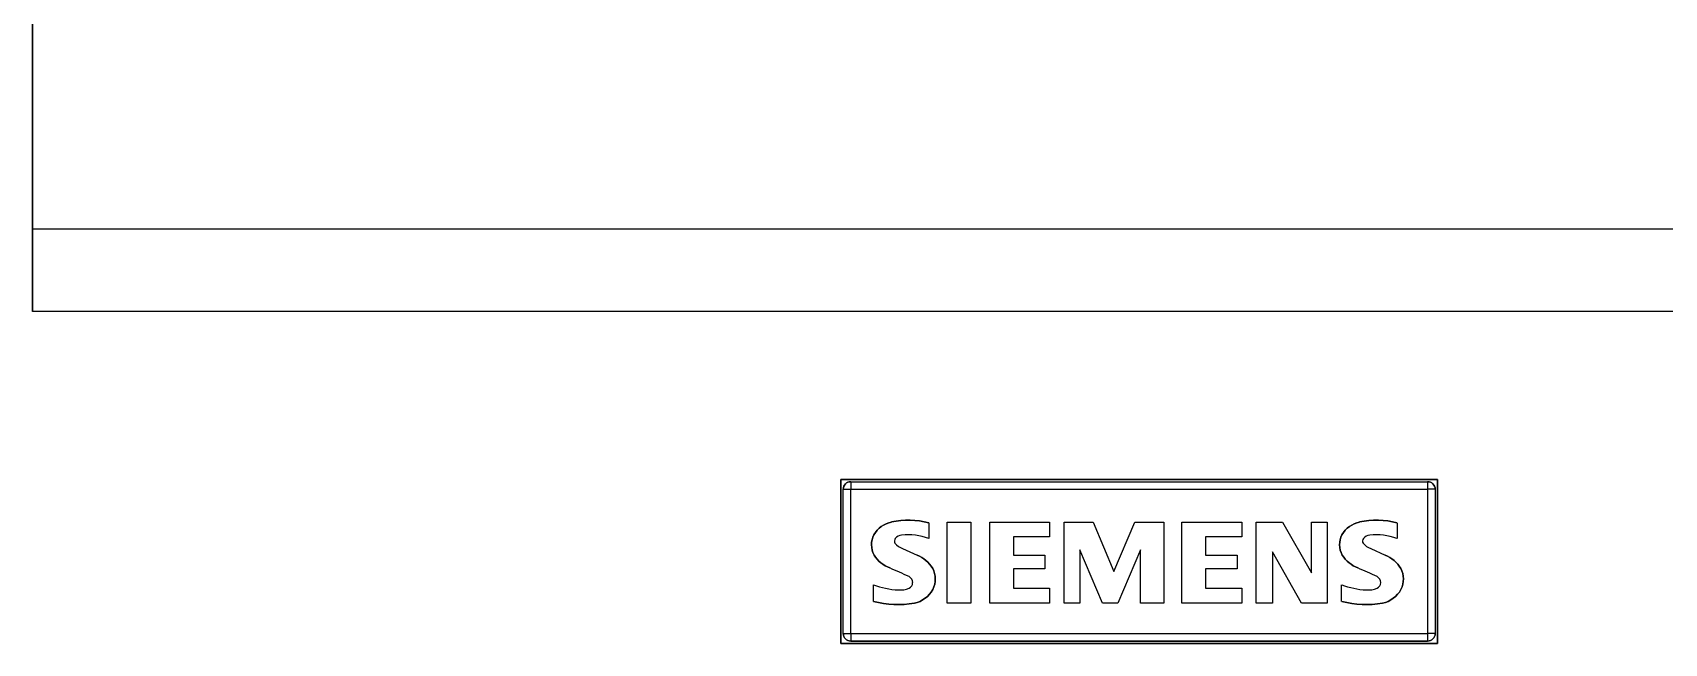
# Model space of a CAD drawing. Header units: inches. Extents: x 0 to 92454, y -34894 to 11.
# Drawn here: x 2.427 to 5.249, y 3.577 to 4.633 of the extents above; entities that cross this region are included whole.
import ezdxf

# ---------------------------------------------------------------- set-up
doc = ezdxf.new("R2010")
doc.units = ezdxf.units.IN
doc.header["$MEASUREMENT"] = 0

# ---------------------------------------------------------------- blocks, each defined once
blk = doc.blocks.new('2023_07_21_11_46_31_0481')
at = {"color": 7}
for p, q in [((61.65, 105.427, 152), (61.65, 164.123, 152)), ((61.65, 160.497, 148), (61.65, 109.053, 148)), ((61.65, 109.053, 148), (169.78, 109.053, 148)), ((169.641, 105.427, 152), (61.65, 105.427, 152)), ((97.15, 90.85, 152), (97.15, 98.05, 152)), ((97.15, 98.05, 152), (123.35, 98.05, 152)), ((97.15, 98.05, 150.6), (97.15, 90.85, 150.6)), ((123.35, 98.05, 150.6), (97.15, 98.05, 150.6)), ((97.25, 97.617, 151.433), (97.25, 97.617, 150.6)), ((97.25, 91.283, 151.433), (97.25, 97.617, 151.433)), ((97.25, 91.283, 150.6), (97.25, 97.617, 150.6)), ((97.583, 97.95, 151.433), (122.917, 97.95, 151.433)), ((97.583, 97.95, 151.433), (97.583, 97.95, 150.6)), ((97.583, 97.95, 150.6), (122.917, 97.95, 150.6)), ((97.583, 97.617, 151.767), (122.917, 97.617, 151.767)), ((97.583, 91.283, 151.767), (97.583, 97.617, 151.767)), ((97.583, 97.617, 151.767), (122.917, 97.617, 151.767)), ((97.583, 91.283, 151.767), (97.583, 97.617, 151.767)), ((122.917, 97.95, 151.433), (122.917, 97.95, 150.6)), ((122.917, 97.617, 151.767), (122.917, 91.283, 151.767)), ((122.917, 97.617, 151.767), (122.917, 91.283, 151.767)), ((123.25, 97.617, 151.433), (123.25, 91.283, 151.433)), ((123.25, 97.617, 151.433), (123.25, 97.617, 150.6)), ((123.25, 97.617, 150.6), (123.25, 91.283, 150.6)), ((123.35, 98.05, 152), (123.35, 90.85, 152)), ((123.35, 90.85, 150.6), (123.35, 98.05, 150.6)), ((99.37, 96.179, 151.767), (99.37, 96.179, 152.267)), ((99.37, 96.179, 151.767), (99.37, 96.179, 152.267)), ((101.014, 96.14, 151.767), (101.014, 96.14, 152.267)), ((101.014, 96.14, 152.267), (101.014, 95.459, 152.267)), ((101.014, 96.14, 151.767), (101.014, 95.459, 151.767)), ((101.817, 92.617, 152.267), (101.817, 96.166, 152.267)), ((101.817, 96.166, 152.267), (102.853, 96.166, 152.267)), ((101.817, 92.617, 151.767), (101.817, 96.166, 151.767)), ((101.817, 96.166, 151.767), (102.853, 96.166, 151.767)), ((102.853, 96.166, 152.267), (102.853, 92.617, 152.267)), ((102.853, 96.166, 151.767), (102.853, 92.617, 151.767)), ((103.69, 96.166, 152.267), (106.313, 96.166, 152.267)), ((103.69, 92.617, 152.267), (103.69, 96.166, 152.267)), ((103.69, 96.166, 151.767), (106.313, 96.166, 151.767)), ((103.69, 92.617, 151.767), (103.69, 96.166, 151.767)), ((106.313, 96.166, 152.267), (106.313, 95.531, 152.267)), ((106.313, 96.166, 151.767), (106.313, 95.531, 151.767)), ((106.95, 92.617, 152.267), (106.95, 96.166, 152.267)), ((106.95, 96.166, 152.267), (108.233, 96.166, 152.267)), ((106.95, 92.617, 151.767), (106.95, 96.166, 151.767)), ((106.95, 96.166, 151.767), (108.233, 96.166, 151.767)), ((108.233, 96.166, 152.267), (109.144, 94.003, 152.267)), ((108.233, 96.166, 151.767), (109.144, 94.003, 151.767)), ((109.144, 94.003, 152.267), (110.062, 96.166, 152.267)), ((109.144, 94.003, 151.767), (110.062, 96.166, 151.767)), ((110.062, 96.166, 152.267), (111.335, 96.166, 152.267)), ((110.062, 96.166, 151.767), (111.335, 96.166, 151.767)), ((111.335, 96.166, 152.267), (111.335, 92.617, 152.267)), ((111.335, 96.166, 151.767), (111.335, 92.617, 151.767)), ((112.13, 96.166, 152.267), (114.753, 96.166, 152.267)), ((112.13, 92.617, 152.267), (112.13, 96.166, 152.267)), ((112.13, 96.166, 151.767), (114.753, 96.166, 151.767)), ((112.13, 92.617, 151.767), (112.13, 96.166, 151.767)), ((114.753, 96.166, 152.267), (114.753, 95.531, 152.267)), ((114.753, 96.166, 151.767), (114.753, 95.531, 151.767)), ((115.39, 92.617, 152.267), (115.39, 96.166, 152.267)), ((115.39, 96.166, 152.267), (116.542, 96.166, 152.267)), ((115.39, 92.617, 151.767), (115.39, 96.166, 151.767)), ((115.39, 96.166, 151.767), (116.542, 96.166, 151.767)), ((116.542, 96.166, 152.267), (117.818, 93.944, 152.267)), ((116.542, 96.166, 151.767), (117.818, 93.944, 151.767)), ((117.818, 96.166, 152.267), (118.502, 96.166, 152.267)), ((117.818, 93.944, 152.267), (117.818, 96.166, 152.267)), ((117.818, 93.944, 151.767), (117.818, 96.166, 151.767)), ((117.818, 96.166, 151.767), (118.502, 96.166, 151.767)), ((118.502, 96.166, 152.267), (118.502, 92.617, 152.267)), ((118.502, 96.166, 151.767), (118.502, 92.617, 151.767)), ((119.93, 96.179, 151.767), (119.93, 96.179, 152.267)), ((119.93, 96.179, 151.767), (119.93, 96.179, 152.267)), ((121.574, 96.14, 151.767), (121.574, 96.14, 152.267)), ((121.574, 96.14, 152.267), (121.574, 95.459, 152.267)), ((121.574, 96.14, 151.767), (121.574, 95.459, 151.767)), ((98.596, 95.618, 151.767), (98.596, 95.618, 152.267)), ((98.596, 95.618, 151.767), (98.596, 95.618, 152.267)), ((99.538, 95.459, 151.767), (99.538, 95.459, 152.267)), ((99.538, 95.459, 151.767), (99.538, 95.459, 152.267)), ((99.815, 95.6, 151.767), (99.815, 95.6, 152.267)), ((99.815, 95.6, 151.767), (99.815, 95.6, 152.267)), ((101.014, 95.459, 151.767), (101.014, 95.459, 152.267)), ((104.726, 95.531, 152.267), (104.726, 94.723, 152.267)), ((106.313, 95.531, 152.267), (104.726, 95.531, 152.267)), ((106.313, 95.531, 151.767), (104.726, 95.531, 151.767)), ((104.726, 95.531, 151.767), (104.726, 94.723, 151.767)), ((113.166, 95.531, 152.267), (113.166, 94.723, 152.267)), ((114.753, 95.531, 152.267), (113.166, 95.531, 152.267)), ((114.753, 95.531, 151.767), (113.166, 95.531, 151.767)), ((113.166, 95.531, 151.767), (113.166, 94.723, 151.767)), ((119.156, 95.618, 151.767), (119.156, 95.618, 152.267)), ((119.156, 95.618, 151.767), (119.156, 95.618, 152.267)), ((120.098, 95.459, 151.767), (120.098, 95.459, 152.267)), ((120.098, 95.459, 151.767), (120.098, 95.459, 152.267)), ((120.375, 95.6, 151.767), (120.375, 95.6, 152.267)), ((120.375, 95.6, 151.767), (120.375, 95.6, 152.267)), ((121.574, 95.459, 151.767), (121.574, 95.459, 152.267)), ((98.606, 94.728, 151.767), (98.606, 94.728, 152.267)), ((98.606, 94.728, 151.767), (98.606, 94.728, 152.267)), ((99.522, 95.243, 151.767), (99.522, 95.243, 152.267)), ((99.522, 95.243, 151.767), (99.522, 95.243, 152.267)), ((99.859, 95.011, 151.767), (99.859, 95.011, 152.267)), ((99.859, 95.011, 152.267), (100.497, 94.723, 152.267)), ((99.859, 95.011, 151.767), (100.497, 94.723, 151.767)), ((100.497, 94.723, 151.767), (100.497, 94.723, 152.267)), ((104.726, 94.723, 152.267), (106.113, 94.723, 152.267)), ((104.726, 94.723, 151.767), (106.113, 94.723, 151.767)), ((106.113, 94.723, 152.267), (106.113, 94.116, 152.267)), ((106.113, 94.723, 151.767), (106.113, 94.116, 151.767)), ((107.642, 94.955, 152.267), (107.642, 92.617, 152.267)), ((108.632, 92.617, 152.267), (107.642, 94.955, 152.267)), ((108.632, 92.617, 151.767), (107.642, 94.955, 151.767)), ((107.642, 94.955, 151.767), (107.642, 92.617, 151.767)), ((110.304, 94.962, 152.267), (109.306, 92.617, 152.267)), ((110.304, 94.962, 151.767), (109.306, 92.617, 151.767)), ((110.304, 92.617, 152.267), (110.304, 94.962, 152.267)), ((110.304, 92.617, 151.767), (110.304, 94.962, 151.767)), ((113.166, 94.723, 152.267), (114.553, 94.723, 152.267)), ((113.166, 94.723, 151.767), (114.553, 94.723, 151.767)), ((114.553, 94.723, 152.267), (114.553, 94.116, 152.267)), ((114.553, 94.723, 151.767), (114.553, 94.116, 151.767)), ((116.113, 94.867, 152.267), (116.113, 92.617, 152.267)), ((117.386, 92.617, 152.267), (116.113, 94.867, 152.267)), ((117.386, 92.617, 151.767), (116.113, 94.867, 151.767)), ((116.113, 94.867, 151.767), (116.113, 92.617, 151.767)), ((119.166, 94.728, 151.767), (119.166, 94.728, 152.267)), ((119.166, 94.728, 151.767), (119.166, 94.728, 152.267)), ((120.082, 95.243, 151.767), (120.082, 95.243, 152.267)), ((120.082, 95.243, 151.767), (120.082, 95.243, 152.267)), ((120.419, 95.011, 151.767), (120.419, 95.011, 152.267)), ((120.419, 95.011, 152.267), (121.057, 94.723, 152.267)), ((120.419, 95.011, 151.767), (121.057, 94.723, 151.767)), ((121.057, 94.723, 151.767), (121.057, 94.723, 152.267)), ((99.296, 94.16, 151.767), (99.296, 94.16, 152.267)), ((99.296, 94.16, 151.767), (99.296, 94.16, 152.267)), ((101.181, 94.142, 151.767), (101.181, 94.142, 152.267)), ((101.181, 94.142, 151.767), (101.181, 94.142, 152.267)), ((104.726, 94.116, 152.267), (104.726, 93.28, 152.267)), ((106.113, 94.116, 152.267), (104.726, 94.116, 152.267)), ((106.113, 94.116, 151.767), (104.726, 94.116, 151.767)), ((104.726, 94.116, 151.767), (104.726, 93.28, 151.767)), ((113.166, 94.116, 152.267), (113.166, 93.28, 152.267)), ((114.553, 94.116, 152.267), (113.166, 94.116, 152.267)), ((114.553, 94.116, 151.767), (113.166, 94.116, 151.767)), ((113.166, 94.116, 151.767), (113.166, 93.28, 151.767)), ((119.856, 94.16, 151.767), (119.856, 94.16, 152.267)), ((119.856, 94.16, 151.767), (119.856, 94.16, 152.267)), ((121.741, 94.142, 151.767), (121.741, 94.142, 152.267)), ((121.741, 94.142, 151.767), (121.741, 94.142, 152.267)), ((98.583, 93.424, 151.767), (98.583, 93.424, 152.267)), ((98.583, 92.694, 152.267), (98.583, 93.424, 152.267)), ((98.583, 92.694, 151.767), (98.583, 93.424, 151.767)), ((99.664, 93.195, 151.767), (99.664, 93.195, 152.267)), ((99.664, 93.195, 151.767), (99.664, 93.195, 152.267)), ((100.142, 93.779, 151.767), (100.142, 93.779, 152.267)), ((100.142, 93.779, 151.767), (100.142, 93.779, 152.267)), ((100.142, 93.275, 151.767), (100.142, 93.275, 152.267)), ((100.142, 93.275, 151.767), (100.142, 93.275, 152.267)), ((100.301, 93.517, 151.767), (100.301, 93.517, 152.267)), ((100.301, 93.517, 151.767), (100.301, 93.517, 152.267)), ((101.189, 93.216, 151.767), (101.189, 93.216, 152.267)), ((101.189, 93.216, 151.767), (101.189, 93.216, 152.267)), ((104.726, 93.28, 152.267), (106.313, 93.28, 152.267)), ((104.726, 93.28, 151.767), (106.313, 93.28, 151.767)), ((106.313, 93.28, 152.267), (106.313, 92.617, 152.267)), ((106.313, 93.28, 151.767), (106.313, 92.617, 151.767)), ((113.166, 93.28, 152.267), (114.753, 93.28, 152.267)), ((113.166, 93.28, 151.767), (114.753, 93.28, 151.767)), ((114.753, 93.28, 152.267), (114.753, 92.617, 152.267)), ((114.753, 93.28, 151.767), (114.753, 92.617, 151.767)), ((119.143, 93.424, 151.767), (119.143, 93.424, 152.267)), ((119.143, 92.694, 152.267), (119.143, 93.424, 152.267)), ((119.143, 92.694, 151.767), (119.143, 93.424, 151.767)), ((120.224, 93.195, 151.767), (120.224, 93.195, 152.267)), ((120.224, 93.195, 151.767), (120.224, 93.195, 152.267)), ((120.702, 93.779, 151.767), (120.702, 93.779, 152.267)), ((120.702, 93.779, 151.767), (120.702, 93.779, 152.267)), ((120.702, 93.275, 151.767), (120.702, 93.275, 152.267)), ((120.702, 93.275, 151.767), (120.702, 93.275, 152.267)), ((120.861, 93.517, 151.767), (120.861, 93.517, 152.267)), ((120.861, 93.517, 151.767), (120.861, 93.517, 152.267)), ((121.749, 93.216, 151.767), (121.749, 93.216, 152.267)), ((121.749, 93.216, 151.767), (121.749, 93.216, 152.267)), ((98.583, 92.694, 151.767), (98.583, 92.694, 152.267)), ((100.379, 92.609, 151.767), (100.379, 92.609, 152.267)), ((100.379, 92.609, 151.767), (100.379, 92.609, 152.267)), ((102.853, 92.617, 152.267), (101.817, 92.617, 152.267)), ((102.853, 92.617, 151.767), (101.817, 92.617, 151.767)), ((106.313, 92.617, 152.267), (103.69, 92.617, 152.267)), ((106.313, 92.617, 151.767), (103.69, 92.617, 151.767)), ((107.642, 92.617, 152.267), (106.95, 92.617, 152.267)), ((107.642, 92.617, 151.767), (106.95, 92.617, 151.767)), ((109.306, 92.617, 152.267), (108.632, 92.617, 152.267)), ((109.306, 92.617, 151.767), (108.632, 92.617, 151.767)), ((111.335, 92.617, 152.267), (110.304, 92.617, 152.267)), ((111.335, 92.617, 151.767), (110.304, 92.617, 151.767)), ((114.753, 92.617, 152.267), (112.13, 92.617, 152.267)), ((114.753, 92.617, 151.767), (112.13, 92.617, 151.767)), ((116.113, 92.617, 152.267), (115.39, 92.617, 152.267)), ((116.113, 92.617, 151.767), (115.39, 92.617, 151.767)), ((118.502, 92.617, 152.267), (117.386, 92.617, 152.267)), ((118.502, 92.617, 151.767), (117.386, 92.617, 151.767)), ((119.143, 92.694, 151.767), (119.143, 92.694, 152.267)), ((120.939, 92.609, 151.767), (120.939, 92.609, 152.267)), ((120.939, 92.609, 151.767), (120.939, 92.609, 152.267)), ((97.25, 91.283, 151.433), (97.25, 91.283, 150.6)), ((97.583, 91.283, 151.767), (122.917, 91.283, 151.767)), ((97.583, 91.283, 151.767), (122.917, 91.283, 151.767)), ((123.25, 91.283, 151.433), (123.25, 91.283, 150.6)), ((123.35, 90.85, 152), (97.15, 90.85, 152)), ((97.15, 90.85, 150.6), (123.35, 90.85, 150.6)), ((97.583, 90.95, 151.433), (97.583, 90.95, 150.6)), ((97.583, 90.95, 151.433), (122.917, 90.95, 151.433)), ((122.917, 90.95, 150.6), (97.583, 90.95, 150.6)), ((122.917, 90.95, 151.433), (122.917, 90.95, 150.6))]:
    blk.add_line(p, q, dxfattribs=at)
at = {"color": 7, "extrusion": (1, 0, 0)}
for p, q in [((61.65, 105.427, 152), (61.65, 164.123, 152)), ((61.65, 160.497, 148), (61.65, 109.053, 148)), ((61.65, 109.053, 148), (61.65, 105.427, 152)), ((97.15, 98.05, 150.6), (97.15, 90.85, 150.6)), ((97.15, 98.05, 152), (97.15, 98.05, 150.6)), ((97.15, 90.85, 152), (97.15, 98.05, 152)), ((123.25, 97.617, 150.6), (123.25, 91.283, 150.6)), ((123.25, 97.617, 151.433), (123.25, 97.617, 150.6)), ((123.25, 97.617, 151.433), (123.25, 91.283, 151.433)), ((101.014, 96.14, 151.767), (101.014, 95.459, 151.767)), ((101.014, 96.14, 151.767), (101.014, 96.14, 152.267)), ((101.014, 96.14, 152.267), (101.014, 95.459, 152.267)), ((102.853, 96.166, 151.767), (102.853, 92.617, 151.767)), ((102.853, 96.166, 151.767), (102.853, 96.166, 152.267)), ((102.853, 96.166, 152.267), (102.853, 92.617, 152.267)), ((106.313, 96.166, 151.767), (106.313, 95.531, 151.767)), ((106.313, 96.166, 151.767), (106.313, 96.166, 152.267)), ((106.313, 96.166, 152.267), (106.313, 95.531, 152.267)), ((111.335, 96.166, 151.767), (111.335, 92.617, 151.767)), ((111.335, 96.166, 151.767), (111.335, 96.166, 152.267)), ((111.335, 96.166, 152.267), (111.335, 92.617, 152.267)), ((114.753, 96.166, 151.767), (114.753, 95.531, 151.767)), ((114.753, 96.166, 151.767), (114.753, 96.166, 152.267)), ((114.753, 96.166, 152.267), (114.753, 95.531, 152.267)), ((118.502, 96.166, 151.767), (118.502, 92.617, 151.767)), ((118.502, 96.166, 151.767), (118.502, 96.166, 152.267)), ((118.502, 96.166, 152.267), (118.502, 92.617, 152.267)), ((121.574, 96.14, 151.767), (121.574, 95.459, 151.767)), ((121.574, 96.14, 151.767), (121.574, 96.14, 152.267)), ((121.574, 96.14, 152.267), (121.574, 95.459, 152.267)), ((101.014, 95.459, 151.767), (101.014, 95.459, 152.267)), ((104.726, 95.531, 151.767), (104.726, 94.723, 151.767)), ((104.726, 95.531, 151.767), (104.726, 95.531, 152.267)), ((104.726, 95.531, 152.267), (104.726, 94.723, 152.267)), ((106.313, 95.531, 151.767), (106.313, 95.531, 152.267)), ((113.166, 95.531, 151.767), (113.166, 94.723, 151.767)), ((113.166, 95.531, 151.767), (113.166, 95.531, 152.267)), ((113.166, 95.531, 152.267), (113.166, 94.723, 152.267)), ((114.753, 95.531, 151.767), (114.753, 95.531, 152.267)), ((121.574, 95.459, 151.767), (121.574, 95.459, 152.267)), ((104.726, 94.723, 151.767), (104.726, 94.723, 152.267)), ((106.113, 94.723, 151.767), (106.113, 94.116, 151.767)), ((106.113, 94.723, 151.767), (106.113, 94.723, 152.267)), ((106.113, 94.723, 152.267), (106.113, 94.116, 152.267)), ((107.642, 94.955, 151.767), (107.642, 92.617, 151.767)), ((107.642, 94.955, 151.767), (107.642, 94.955, 152.267)), ((107.642, 94.955, 152.267), (107.642, 92.617, 152.267)), ((113.166, 94.723, 151.767), (113.166, 94.723, 152.267)), ((114.553, 94.723, 151.767), (114.553, 94.116, 151.767)), ((114.553, 94.723, 151.767), (114.553, 94.723, 152.267)), ((114.553, 94.723, 152.267), (114.553, 94.116, 152.267)), ((116.113, 94.867, 151.767), (116.113, 92.617, 151.767)), ((116.113, 94.867, 151.767), (116.113, 94.867, 152.267)), ((116.113, 94.867, 152.267), (116.113, 92.617, 152.267)), ((104.726, 94.116, 151.767), (104.726, 93.28, 151.767)), ((104.726, 94.116, 151.767), (104.726, 94.116, 152.267)), ((104.726, 94.116, 152.267), (104.726, 93.28, 152.267)), ((106.113, 94.116, 151.767), (106.113, 94.116, 152.267)), ((113.166, 94.116, 151.767), (113.166, 93.28, 151.767)), ((113.166, 94.116, 151.767), (113.166, 94.116, 152.267)), ((113.166, 94.116, 152.267), (113.166, 93.28, 152.267)), ((114.553, 94.116, 151.767), (114.553, 94.116, 152.267)), ((104.726, 93.28, 151.767), (104.726, 93.28, 152.267)), ((106.313, 93.28, 151.767), (106.313, 92.617, 151.767)), ((106.313, 93.28, 151.767), (106.313, 93.28, 152.267)), ((106.313, 93.28, 152.267), (106.313, 92.617, 152.267)), ((113.166, 93.28, 151.767), (113.166, 93.28, 152.267)), ((114.753, 93.28, 151.767), (114.753, 92.617, 151.767)), ((114.753, 93.28, 151.767), (114.753, 93.28, 152.267)), ((114.753, 93.28, 152.267), (114.753, 92.617, 152.267)), ((102.853, 92.617, 151.767), (102.853, 92.617, 152.267)), ((106.313, 92.617, 151.767), (106.313, 92.617, 152.267)), ((107.642, 92.617, 151.767), (107.642, 92.617, 152.267)), ((111.335, 92.617, 151.767), (111.335, 92.617, 152.267)), ((114.753, 92.617, 151.767), (114.753, 92.617, 152.267)), ((116.113, 92.617, 151.767), (116.113, 92.617, 152.267)), ((118.502, 92.617, 151.767), (118.502, 92.617, 152.267)), ((123.25, 91.283, 151.433), (123.25, 91.283, 150.6)), ((97.15, 90.85, 152), (97.15, 90.85, 150.6))]:
    blk.add_line(p, q, dxfattribs=at)
at = {"color": 7, "extrusion": (0, 0.740928, 0.671585)}
for p, q in [((61.65, 109.053, 148), (169.78, 109.053, 148)), ((61.65, 109.053, 148), (61.65, 105.427, 152)), ((169.641, 105.427, 152), (61.65, 105.427, 152))]:
    blk.add_line(p, q, dxfattribs=at)
at = {"color": 7, "extrusion": (0, -1, 0)}
for p, q in [((123.35, 98.05, 150.6), (97.15, 98.05, 150.6)), ((97.15, 98.05, 152), (123.35, 98.05, 152)), ((97.15, 98.05, 152), (97.15, 98.05, 150.6)), ((123.35, 98.05, 152), (123.35, 98.05, 150.6)), ((106.313, 95.531, 151.767), (104.726, 95.531, 151.767)), ((106.313, 95.531, 152.267), (104.726, 95.531, 152.267)), ((104.726, 95.531, 151.767), (104.726, 95.531, 152.267)), ((106.313, 95.531, 151.767), (106.313, 95.531, 152.267)), ((114.753, 95.531, 151.767), (113.166, 95.531, 151.767)), ((114.753, 95.531, 152.267), (113.166, 95.531, 152.267)), ((113.166, 95.531, 151.767), (113.166, 95.531, 152.267)), ((114.753, 95.531, 151.767), (114.753, 95.531, 152.267)), ((106.113, 94.116, 151.767), (104.726, 94.116, 151.767)), ((106.113, 94.116, 152.267), (104.726, 94.116, 152.267)), ((104.726, 94.116, 151.767), (104.726, 94.116, 152.267)), ((106.113, 94.116, 151.767), (106.113, 94.116, 152.267)), ((114.553, 94.116, 151.767), (113.166, 94.116, 151.767)), ((114.553, 94.116, 152.267), (113.166, 94.116, 152.267)), ((113.166, 94.116, 151.767), (113.166, 94.116, 152.267)), ((114.553, 94.116, 151.767), (114.553, 94.116, 152.267)), ((102.853, 92.617, 151.767), (101.817, 92.617, 151.767)), ((102.853, 92.617, 152.267), (101.817, 92.617, 152.267)), ((101.817, 92.617, 151.767), (101.817, 92.617, 152.267)), ((102.853, 92.617, 151.767), (102.853, 92.617, 152.267)), ((106.313, 92.617, 151.767), (103.69, 92.617, 151.767)), ((106.313, 92.617, 152.267), (103.69, 92.617, 152.267)), ((103.69, 92.617, 151.767), (103.69, 92.617, 152.267)), ((106.313, 92.617, 151.767), (106.313, 92.617, 152.267)), ((107.642, 92.617, 151.767), (106.95, 92.617, 151.767)), ((107.642, 92.617, 152.267), (106.95, 92.617, 152.267)), ((106.95, 92.617, 151.767), (106.95, 92.617, 152.267)), ((107.642, 92.617, 151.767), (107.642, 92.617, 152.267)), ((109.306, 92.617, 151.767), (108.632, 92.617, 151.767)), ((109.306, 92.617, 152.267), (108.632, 92.617, 152.267)), ((108.632, 92.617, 151.767), (108.632, 92.617, 152.267)), ((109.306, 92.617, 151.767), (109.306, 92.617, 152.267)), ((111.335, 92.617, 151.767), (110.304, 92.617, 151.767)), ((111.335, 92.617, 152.267), (110.304, 92.617, 152.267)), ((110.304, 92.617, 151.767), (110.304, 92.617, 152.267)), ((111.335, 92.617, 151.767), (111.335, 92.617, 152.267)), ((114.753, 92.617, 151.767), (112.13, 92.617, 151.767)), ((114.753, 92.617, 152.267), (112.13, 92.617, 152.267)), ((112.13, 92.617, 151.767), (112.13, 92.617, 152.267)), ((114.753, 92.617, 151.767), (114.753, 92.617, 152.267)), ((116.113, 92.617, 151.767), (115.39, 92.617, 151.767)), ((116.113, 92.617, 152.267), (115.39, 92.617, 152.267)), ((115.39, 92.617, 151.767), (115.39, 92.617, 152.267)), ((116.113, 92.617, 151.767), (116.113, 92.617, 152.267)), ((118.502, 92.617, 151.767), (117.386, 92.617, 151.767)), ((118.502, 92.617, 152.267), (117.386, 92.617, 152.267)), ((117.386, 92.617, 151.767), (117.386, 92.617, 152.267)), ((118.502, 92.617, 151.767), (118.502, 92.617, 152.267)), ((97.583, 90.95, 151.433), (122.917, 90.95, 151.433)), ((97.583, 90.95, 151.433), (97.583, 90.95, 150.6)), ((122.917, 90.95, 150.6), (97.583, 90.95, 150.6)), ((122.917, 90.95, 151.433), (122.917, 90.95, 150.6))]:
    blk.add_line(p, q, dxfattribs=at)
at = {"color": 7, "extrusion": (-1, 0, 0)}
for p, q in [((97.25, 97.617, 151.433), (97.25, 97.617, 150.6)), ((97.25, 91.283, 150.6), (97.25, 97.617, 150.6)), ((97.25, 91.283, 151.433), (97.25, 97.617, 151.433)), ((123.35, 90.85, 150.6), (123.35, 98.05, 150.6)), ((123.35, 98.05, 152), (123.35, 90.85, 152)), ((123.35, 98.05, 152), (123.35, 98.05, 150.6)), ((101.817, 92.617, 151.767), (101.817, 96.166, 151.767)), ((101.817, 92.617, 152.267), (101.817, 96.166, 152.267)), ((101.817, 96.166, 151.767), (101.817, 96.166, 152.267)), ((103.69, 92.617, 151.767), (103.69, 96.166, 151.767)), ((103.69, 92.617, 152.267), (103.69, 96.166, 152.267)), ((103.69, 96.166, 151.767), (103.69, 96.166, 152.267)), ((106.95, 92.617, 151.767), (106.95, 96.166, 151.767)), ((106.95, 92.617, 152.267), (106.95, 96.166, 152.267)), ((106.95, 96.166, 151.767), (106.95, 96.166, 152.267)), ((112.13, 92.617, 151.767), (112.13, 96.166, 151.767)), ((112.13, 92.617, 152.267), (112.13, 96.166, 152.267)), ((112.13, 96.166, 151.767), (112.13, 96.166, 152.267)), ((115.39, 92.617, 151.767), (115.39, 96.166, 151.767)), ((115.39, 92.617, 152.267), (115.39, 96.166, 152.267)), ((115.39, 96.166, 151.767), (115.39, 96.166, 152.267)), ((117.818, 93.944, 151.767), (117.818, 96.166, 151.767)), ((117.818, 93.944, 152.267), (117.818, 96.166, 152.267)), ((117.818, 96.166, 151.767), (117.818, 96.166, 152.267)), ((110.304, 92.617, 151.767), (110.304, 94.962, 151.767)), ((110.304, 92.617, 152.267), (110.304, 94.962, 152.267)), ((110.304, 94.962, 151.767), (110.304, 94.962, 152.267)), ((117.818, 93.944, 151.767), (117.818, 93.944, 152.267)), ((101.817, 92.617, 151.767), (101.817, 92.617, 152.267)), ((103.69, 92.617, 151.767), (103.69, 92.617, 152.267)), ((106.95, 92.617, 151.767), (106.95, 92.617, 152.267)), ((110.304, 92.617, 151.767), (110.304, 92.617, 152.267)), ((112.13, 92.617, 151.767), (112.13, 92.617, 152.267)), ((115.39, 92.617, 151.767), (115.39, 92.617, 152.267)), ((97.25, 91.283, 151.433), (97.25, 91.283, 150.6)), ((123.35, 90.85, 152), (123.35, 90.85, 150.6))]:
    blk.add_line(p, q, dxfattribs=at)
at = {"color": 7, "extrusion": (0, 1, 0)}
for p, q in [((97.583, 97.95, 150.6), (122.917, 97.95, 150.6)), ((97.583, 97.95, 151.433), (97.583, 97.95, 150.6)), ((97.583, 97.95, 151.433), (122.917, 97.95, 151.433)), ((122.917, 97.95, 151.433), (122.917, 97.95, 150.6)), ((101.817, 96.166, 151.767), (102.853, 96.166, 151.767)), ((101.817, 96.166, 151.767), (101.817, 96.166, 152.267)), ((101.817, 96.166, 152.267), (102.853, 96.166, 152.267)), ((102.853, 96.166, 151.767), (102.853, 96.166, 152.267)), ((103.69, 96.166, 151.767), (106.313, 96.166, 151.767)), ((103.69, 96.166, 151.767), (103.69, 96.166, 152.267)), ((103.69, 96.166, 152.267), (106.313, 96.166, 152.267)), ((106.313, 96.166, 151.767), (106.313, 96.166, 152.267)), ((106.95, 96.166, 151.767), (108.233, 96.166, 151.767)), ((106.95, 96.166, 151.767), (106.95, 96.166, 152.267)), ((106.95, 96.166, 152.267), (108.233, 96.166, 152.267)), ((108.233, 96.166, 151.767), (108.233, 96.166, 152.267)), ((110.062, 96.166, 151.767), (111.335, 96.166, 151.767)), ((110.062, 96.166, 151.767), (110.062, 96.166, 152.267)), ((110.062, 96.166, 152.267), (111.335, 96.166, 152.267)), ((111.335, 96.166, 151.767), (111.335, 96.166, 152.267)), ((112.13, 96.166, 151.767), (114.753, 96.166, 151.767)), ((112.13, 96.166, 151.767), (112.13, 96.166, 152.267)), ((112.13, 96.166, 152.267), (114.753, 96.166, 152.267)), ((114.753, 96.166, 151.767), (114.753, 96.166, 152.267)), ((115.39, 96.166, 151.767), (116.542, 96.166, 151.767)), ((115.39, 96.166, 151.767), (115.39, 96.166, 152.267)), ((115.39, 96.166, 152.267), (116.542, 96.166, 152.267)), ((116.542, 96.166, 151.767), (116.542, 96.166, 152.267)), ((117.818, 96.166, 151.767), (118.502, 96.166, 151.767)), ((117.818, 96.166, 151.767), (117.818, 96.166, 152.267)), ((117.818, 96.166, 152.267), (118.502, 96.166, 152.267)), ((118.502, 96.166, 151.767), (118.502, 96.166, 152.267)), ((104.726, 94.723, 151.767), (106.113, 94.723, 151.767)), ((104.726, 94.723, 151.767), (104.726, 94.723, 152.267)), ((104.726, 94.723, 152.267), (106.113, 94.723, 152.267)), ((106.113, 94.723, 151.767), (106.113, 94.723, 152.267)), ((113.166, 94.723, 151.767), (114.553, 94.723, 151.767)), ((113.166, 94.723, 151.767), (113.166, 94.723, 152.267)), ((113.166, 94.723, 152.267), (114.553, 94.723, 152.267)), ((114.553, 94.723, 151.767), (114.553, 94.723, 152.267)), ((104.726, 93.28, 151.767), (106.313, 93.28, 151.767)), ((104.726, 93.28, 151.767), (104.726, 93.28, 152.267)), ((104.726, 93.28, 152.267), (106.313, 93.28, 152.267)), ((106.313, 93.28, 151.767), (106.313, 93.28, 152.267)), ((113.166, 93.28, 151.767), (114.753, 93.28, 151.767)), ((113.166, 93.28, 151.767), (113.166, 93.28, 152.267)), ((113.166, 93.28, 152.267), (114.753, 93.28, 152.267)), ((114.753, 93.28, 151.767), (114.753, 93.28, 152.267)), ((97.15, 90.85, 150.6), (123.35, 90.85, 150.6)), ((97.15, 90.85, 152), (97.15, 90.85, 150.6)), ((123.35, 90.85, 152), (97.15, 90.85, 152)), ((123.35, 90.85, 152), (123.35, 90.85, 150.6))]:
    blk.add_line(p, q, dxfattribs=at)
at = {"color": 7, "extrusion": (0.921677, 0.387959, 0)}
for p, q in [((108.233, 96.166, 151.767), (109.144, 94.003, 151.767)), ((108.233, 96.166, 151.767), (108.233, 96.166, 152.267)), ((108.233, 96.166, 152.267), (109.144, 94.003, 152.267)), ((109.144, 94.003, 151.767), (109.144, 94.003, 152.267))]:
    blk.add_line(p, q, dxfattribs=at)
at = {"color": 7, "extrusion": (-0.920498, 0.390747, 0)}
for p, q in [((109.144, 94.003, 151.767), (110.062, 96.166, 151.767)), ((109.144, 94.003, 152.267), (110.062, 96.166, 152.267)), ((110.062, 96.166, 151.767), (110.062, 96.166, 152.267)), ((109.144, 94.003, 151.767), (109.144, 94.003, 152.267))]:
    blk.add_line(p, q, dxfattribs=at)
at = {"color": 7, "extrusion": (0.867253, 0.497868, 0)}
for p, q in [((116.542, 96.166, 151.767), (117.818, 93.944, 151.767)), ((116.542, 96.166, 151.767), (116.542, 96.166, 152.267)), ((116.542, 96.166, 152.267), (117.818, 93.944, 152.267)), ((117.818, 93.944, 151.767), (117.818, 93.944, 152.267))]:
    blk.add_line(p, q, dxfattribs=at)
at = {"color": 7, "extrusion": (0.411587, 0.911371, 0)}
for p, q in [((99.859, 95.011, 151.767), (100.497, 94.723, 151.767)), ((99.859, 95.011, 151.767), (99.859, 95.011, 152.267)), ((99.859, 95.011, 152.267), (100.497, 94.723, 152.267)), ((100.497, 94.723, 151.767), (100.497, 94.723, 152.267)), ((120.419, 95.011, 151.767), (121.057, 94.723, 151.767)), ((120.419, 95.011, 151.767), (120.419, 95.011, 152.267)), ((120.419, 95.011, 152.267), (121.057, 94.723, 152.267)), ((121.057, 94.723, 151.767), (121.057, 94.723, 152.267))]:
    blk.add_line(p, q, dxfattribs=at)
at = {"color": 7, "extrusion": (-0.920813, -0.390003, 0)}
for p, q in [((108.632, 92.617, 151.767), (107.642, 94.955, 151.767)), ((108.632, 92.617, 152.267), (107.642, 94.955, 152.267)), ((107.642, 94.955, 151.767), (107.642, 94.955, 152.267)), ((108.632, 92.617, 151.767), (108.632, 92.617, 152.267))]:
    blk.add_line(p, q, dxfattribs=at)
at = {"color": 7, "extrusion": (0.920186, -0.391482, 0)}
for p, q in [((110.304, 94.962, 151.767), (109.306, 92.617, 151.767)), ((110.304, 94.962, 152.267), (109.306, 92.617, 152.267)), ((110.304, 94.962, 151.767), (110.304, 94.962, 152.267)), ((109.306, 92.617, 151.767), (109.306, 92.617, 152.267))]:
    blk.add_line(p, q, dxfattribs=at)
at = {"color": 7, "extrusion": (-0.870378, -0.492385, 0)}
for p, q in [((117.386, 92.617, 151.767), (116.113, 94.867, 151.767)), ((117.386, 92.617, 152.267), (116.113, 94.867, 152.267)), ((116.113, 94.867, 151.767), (116.113, 94.867, 152.267)), ((117.386, 92.617, 151.767), (117.386, 92.617, 152.267))]:
    blk.add_line(p, q, dxfattribs=at)
at = {"color": 7, "extrusion": (-1, 1.82541e-08, 0)}
for p, q in [((98.583, 92.694, 151.767), (98.583, 93.424, 151.767)), ((98.583, 92.694, 152.267), (98.583, 93.424, 152.267)), ((98.583, 93.424, 151.767), (98.583, 93.424, 152.267)), ((119.143, 92.694, 151.767), (119.143, 93.424, 151.767)), ((119.143, 92.694, 152.267), (119.143, 93.424, 152.267)), ((119.143, 93.424, 151.767), (119.143, 93.424, 152.267)), ((98.583, 92.694, 151.767), (98.583, 92.694, 152.267)), ((119.143, 92.694, 151.767), (119.143, 92.694, 152.267))]:
    blk.add_line(p, q, dxfattribs=at)
at = {"color": 7, "extrusion": (0, 0, -1)}
for centre, radius, start, end in [((-97.583, 97.617, -150.6), 0.333, 0, 90), ((-97.583, 97.617, -151.433), 0.333, 0, 90), ((-97.583, 97.617, -151.433), 0.333, 0, 90), ((-122.917, 97.617, -150.6), 0.333, 90, 180), ((-122.917, 97.617, -151.433), 0.333, 90, 180), ((-122.917, 97.617, -151.433), 0.333, 90, 180), ((-99.614, 95.028, -151.767), 1.176, 30.10892, 78.06302), ((-99.614, 95.028, -152.267), 1.176, 30.10892, 78.06302), ((-100.113, 92.806, -151.767), 3.454, 77.57638, 105.11307), ((-100.113, 92.806, -152.267), 3.454, 77.57638, 105.11307), ((-120.174, 95.028, -151.767), 1.176, 30.10892, 78.06302), ((-120.174, 95.028, -152.267), 1.176, 30.10892, 78.06302), ((-120.673, 92.806, -151.767), 3.454, 77.57638, 105.11307), ((-120.673, 92.806, -152.267), 3.454, 77.57638, 105.11307), ((-99.465, 95.183, -151.767), 0.972, 332.08188, 26.59342), ((-99.465, 95.183, -152.267), 0.972, 332.08188, 26.59342), ((-120.025, 95.183, -151.767), 0.972, 332.08188, 26.59342), ((-120.025, 95.183, -152.267), 0.972, 332.08188, 26.59342), ((-99.822, 95.501, -151.767), 1.44, 291.44323, 327.57659), ((-99.822, 95.501, -152.267), 1.44, 291.44323, 327.57659), ((-99.914, 93.344, -151.767), 1.497, 112.90307, 147.80099), ((-99.914, 93.344, -152.267), 1.497, 112.90307, 147.80099), ((-120.382, 95.501, -151.767), 1.44, 291.44323, 327.57659), ((-120.382, 95.501, -152.267), 1.44, 291.44323, 327.57659), ((-120.474, 93.344, -151.767), 1.497, 112.90307, 147.80099), ((-120.474, 93.344, -152.267), 1.497, 112.90307, 147.80099), ((-100.26, 93.671, -151.767), 1.035, 152.94251, 206.10258), ((-100.26, 93.671, -152.267), 1.035, 152.94251, 206.10258), ((-120.82, 93.671, -151.767), 1.035, 152.94251, 206.10258), ((-120.82, 93.671, -152.267), 1.035, 152.94251, 206.10258), ((-100.084, 93.846, -151.767), 1.272, 209.70374, 256.61469), ((-100.084, 93.846, -152.267), 1.272, 209.70374, 256.61469), ((-120.644, 93.846, -151.767), 1.272, 209.70374, 256.61469), ((-120.644, 93.846, -152.267), 1.272, 209.70374, 256.61469), ((-99.691, 97.084, -151.767), 4.528, 261.2594, 284.15422), ((-99.691, 97.084, -152.267), 4.528, 261.2594, 284.15422), ((-120.251, 97.084, -151.767), 4.528, 261.2594, 284.15422), ((-120.251, 97.084, -152.267), 4.528, 261.2594, 284.15422), ((-97.583, 91.283, -150.6), 0.333, 270, 0), ((-97.583, 91.283, -151.433), 0.333, 270, 0), ((-97.583, 91.283, -151.433), 0.333, 270, 0), ((-122.917, 91.283, -151.433), 0.333, 180, 270), ((-122.917, 91.283, -150.6), 0.333, 180, 270), ((-122.917, 91.283, -151.433), 0.333, 180, 270)]:
    blk.add_arc(centre, radius, start, end, dxfattribs=at)
at = {"color": 7}
for centre, radius, start, end in [((97.583, 97.617, 150.6), 0.333, 90, 180), ((122.917, 97.617, 150.6), 0.333, 0, 90), ((99.614, 95.028, 152.267), 1.176, 101.93698, 149.89108), ((99.614, 95.028, 151.767), 1.176, 101.93698, 149.89108), ((100.113, 92.806, 152.267), 3.454, 74.88693, 102.42362), ((100.113, 92.806, 151.767), 3.454, 74.88693, 102.42362), ((120.174, 95.028, 152.267), 1.176, 101.93698, 149.89108), ((120.174, 95.028, 151.767), 1.176, 101.93698, 149.89108), ((120.673, 92.806, 152.267), 3.454, 74.88693, 102.42362), ((120.673, 92.806, 151.767), 3.454, 74.88693, 102.42362), ((99.465, 95.183, 152.267), 0.972, 153.40658, 207.91812), ((99.465, 95.183, 151.767), 0.972, 153.40658, 207.91812), ((99.709, 95.338, 151.767), 0.21, 144.86136, 206.96741), ((99.709, 95.338, 152.267), 0.21, 144.86136, 206.96741), ((99.709, 95.338, 152.267), 0.21, 144.86136, 206.96741), ((99.709, 95.338, 151.767), 0.21, 144.86136, 206.96741), ((99.852, 95.184, 151.767), 0.418, 95.08727, 138.88852), ((99.852, 95.184, 152.267), 0.418, 95.08727, 138.88852), ((99.852, 95.184, 152.267), 0.418, 95.08727, 138.88852), ((99.852, 95.184, 151.767), 0.418, 95.08727, 138.88852), ((100.097, 92.843, 151.767), 2.772, 70.69482, 95.84271), ((100.097, 92.843, 152.267), 2.772, 70.69482, 95.84271), ((100.097, 92.843, 152.267), 2.772, 70.69482, 95.84271), ((100.097, 92.843, 151.767), 2.772, 70.69482, 95.84271), ((120.025, 95.183, 152.267), 0.972, 153.40658, 207.91812), ((120.025, 95.183, 151.767), 0.972, 153.40658, 207.91812), ((120.269, 95.338, 151.767), 0.21, 144.86136, 206.96741), ((120.269, 95.338, 152.267), 0.21, 144.86136, 206.96741), ((120.269, 95.338, 152.267), 0.21, 144.86136, 206.96741), ((120.269, 95.338, 151.767), 0.21, 144.86136, 206.96741), ((120.412, 95.184, 151.767), 0.418, 95.08727, 138.88852), ((120.412, 95.184, 152.267), 0.418, 95.08727, 138.88852), ((120.412, 95.184, 152.267), 0.418, 95.08727, 138.88852), ((120.412, 95.184, 151.767), 0.418, 95.08727, 138.88852), ((120.657, 92.843, 151.767), 2.772, 70.69482, 95.84271), ((120.657, 92.843, 152.267), 2.772, 70.69482, 95.84271), ((120.657, 92.843, 152.267), 2.772, 70.69482, 95.84271), ((120.657, 92.843, 151.767), 2.772, 70.69482, 95.84271), ((99.822, 95.501, 152.267), 1.44, 212.42341, 248.55677), ((99.822, 95.501, 151.767), 1.44, 212.42341, 248.55677), ((100.213, 95.888, 151.767), 0.945, 223.02362, 247.99647), ((100.213, 95.888, 152.267), 0.945, 223.02362, 247.99647), ((100.213, 95.888, 152.267), 0.945, 223.02362, 247.99647), ((100.213, 95.888, 151.767), 0.945, 223.02362, 247.99647), ((99.914, 93.344, 152.267), 1.497, 32.19901, 67.09693), ((99.914, 93.344, 151.767), 1.497, 32.19901, 67.09693), ((120.382, 95.501, 152.267), 1.44, 212.42341, 248.55677), ((120.382, 95.501, 151.767), 1.44, 212.42341, 248.55677), ((120.773, 95.888, 151.767), 0.945, 223.02362, 247.99647), ((120.773, 95.888, 152.267), 0.945, 223.02362, 247.99647), ((120.773, 95.888, 152.267), 0.945, 223.02362, 247.99647), ((120.773, 95.888, 151.767), 0.945, 223.02362, 247.99647), ((120.474, 93.344, 152.267), 1.497, 32.19901, 67.09693), ((120.474, 93.344, 151.767), 1.497, 32.19901, 67.09693), ((92.993, 79.017, 151.767), 16.402, 64.15871, 67.40028), ((92.993, 79.017, 152.267), 16.402, 64.15871, 67.40028), ((92.993, 79.017, 152.267), 16.402, 64.15871, 67.40028), ((92.993, 79.017, 151.767), 16.402, 64.15871, 67.40028), ((100.26, 93.671, 152.267), 1.035, 333.89742, 27.05749), ((100.26, 93.671, 151.767), 1.035, 333.89742, 27.05749), ((113.553, 79.017, 151.767), 16.402, 64.15871, 67.40028), ((113.553, 79.017, 152.267), 16.402, 64.15871, 67.40028), ((113.553, 79.017, 152.267), 16.402, 64.15871, 67.40028), ((113.553, 79.017, 151.767), 16.402, 64.15871, 67.40028), ((120.82, 93.671, 152.267), 1.035, 333.89742, 27.05749), ((120.82, 93.671, 151.767), 1.035, 333.89742, 27.05749), ((99.878, 96.868, 151.767), 3.679, 249.4056, 266.66587), ((99.878, 96.868, 152.267), 3.679, 249.4056, 266.66587), ((99.878, 96.868, 152.267), 3.679, 249.4056, 266.66587), ((99.878, 96.868, 151.767), 3.679, 249.4056, 266.66587), ((99.735, 94.24, 151.767), 1.047, 266.06653, 292.85812), ((99.735, 94.24, 152.267), 1.047, 266.06653, 292.85812), ((99.735, 94.24, 152.267), 1.047, 266.06653, 292.85812), ((99.735, 94.24, 151.767), 1.047, 266.06653, 292.85812), ((100, 93.513, 151.767), 0.302, 0.73195, 61.85413), ((100, 93.513, 152.267), 0.302, 0.73195, 61.85413), ((100, 93.513, 152.267), 0.302, 0.73195, 61.85413), ((100, 93.513, 151.767), 0.302, 0.73195, 61.85413), ((100.039, 93.516, 151.767), 0.262, 293.10452, 0.07983), ((100.039, 93.516, 152.267), 0.262, 293.10452, 0.07983), ((100.039, 93.516, 152.267), 0.262, 293.10452, 0.07983), ((100.039, 93.516, 151.767), 0.262, 293.10452, 0.07983), ((100.084, 93.846, 152.267), 1.272, 283.38531, 330.29626), ((100.084, 93.846, 151.767), 1.272, 283.38531, 330.29626), ((120.438, 96.868, 151.767), 3.679, 249.4056, 266.66587), ((120.438, 96.868, 152.267), 3.679, 249.4056, 266.66587), ((120.438, 96.868, 152.267), 3.679, 249.4056, 266.66587), ((120.438, 96.868, 151.767), 3.679, 249.4056, 266.66587), ((120.295, 94.24, 151.767), 1.047, 266.06653, 292.85812), ((120.295, 94.24, 152.267), 1.047, 266.06653, 292.85812), ((120.295, 94.24, 152.267), 1.047, 266.06653, 292.85812), ((120.295, 94.24, 151.767), 1.047, 266.06653, 292.85812), ((120.56, 93.513, 151.767), 0.302, 0.73195, 61.85413), ((120.56, 93.513, 152.267), 0.302, 0.73195, 61.85413), ((120.56, 93.513, 152.267), 0.302, 0.73195, 61.85413), ((120.56, 93.513, 151.767), 0.302, 0.73195, 61.85413), ((120.599, 93.516, 151.767), 0.262, 293.10452, 0.07983), ((120.599, 93.516, 152.267), 0.262, 293.10452, 0.07983), ((120.599, 93.516, 152.267), 0.262, 293.10452, 0.07983), ((120.599, 93.516, 151.767), 0.262, 293.10452, 0.07983), ((120.644, 93.846, 152.267), 1.272, 283.38531, 330.29626), ((120.644, 93.846, 151.767), 1.272, 283.38531, 330.29626), ((99.691, 97.084, 152.267), 4.528, 255.84578, 278.7406), ((99.691, 97.084, 151.767), 4.528, 255.84578, 278.7406), ((120.251, 97.084, 152.267), 4.528, 255.84578, 278.7406), ((120.251, 97.084, 151.767), 4.528, 255.84578, 278.7406), ((97.583, 91.283, 150.6), 0.333, 180, 270), ((122.917, 91.283, 150.6), 0.333, 270, 0)]:
    blk.add_arc(centre, radius, start, end, dxfattribs=at)
at = {"color": 7, "extrusion": (0, 1, 0)}
for centre in [(-97.583, 151.433, 97.617), (-97.583, 151.433, 97.617), (-97.583, 151.433, 91.283), (-97.583, 151.433, 91.283)]:
    blk.add_arc(centre, 0.333, 0, 90, dxfattribs=at)
at = {"color": 7, "extrusion": (1, 0, 0)}
for centre, start, end in [((97.617, 151.433, 97.583), 0, 90), ((97.617, 151.433, 97.583), 0, 90), ((97.617, 151.433, 122.917), 0, 90), ((97.617, 151.433, 122.917), 0, 90), ((91.283, 151.433, 97.583), 90, 180), ((91.283, 151.433, 97.583), 90, 180), ((91.283, 151.433, 122.917), 90, 180), ((91.283, 151.433, 122.917), 90, 180)]:
    blk.add_arc(centre, 0.333, start, end, dxfattribs=at)
at = {"color": 7, "extrusion": (0, -1, 0)}
for centre in [(122.917, 151.433, -97.617), (122.917, 151.433, -97.617), (122.917, 151.433, -91.283), (122.917, 151.433, -91.283)]:
    blk.add_arc(centre, 0.333, 0, 90, dxfattribs=at)

msp = doc.modelspace()

# ---------------------------------------------------------------- block references
at = {"xscale": 0.03937007874015748, "yscale": 0.03937007874015748, "zscale": 0.03937007874015748}
msp.add_blockref('2023_07_21_11_46_31_0481', (0, 0), dxfattribs=at)
msp.add_blockref('2023_07_21_11_46_31_0481', (0, 0), dxfattribs=at)

doc.saveas('drawing.dxf')
